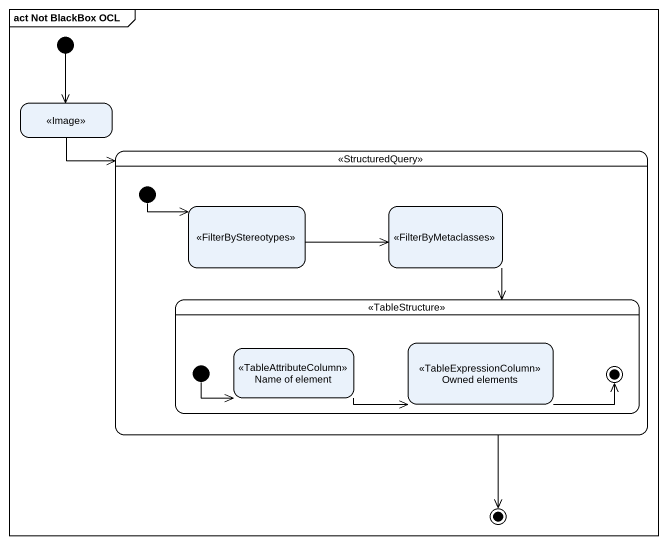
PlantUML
@startuml
mainframe act Not BlackBox OCL
hide empty description
state " " as state1 <<Image>>
state " " as state2 <<StructuredQuery>> {
  state " " as state3 <<FilterByStereotypes>>
  state " " as state4 <<FilterByMetaclasses>>
  state " " as state5 <<TableStructure>> {
    state "Name of element" as Name_of_element <<TableAttributeColumn>>
    state "Owned elements" as Owned_elements <<TableExpressionColumn>>
    [*] -right-> Name_of_element
    Owned_elements -right-> [*]
  }
  [*] -right-> state3
}
[*] --> state1
state1 -right-> state2
state3 -right-> state4
state4 --> state5
Name_of_element -right-> Owned_elements
state2 --> [*]
@enduml
